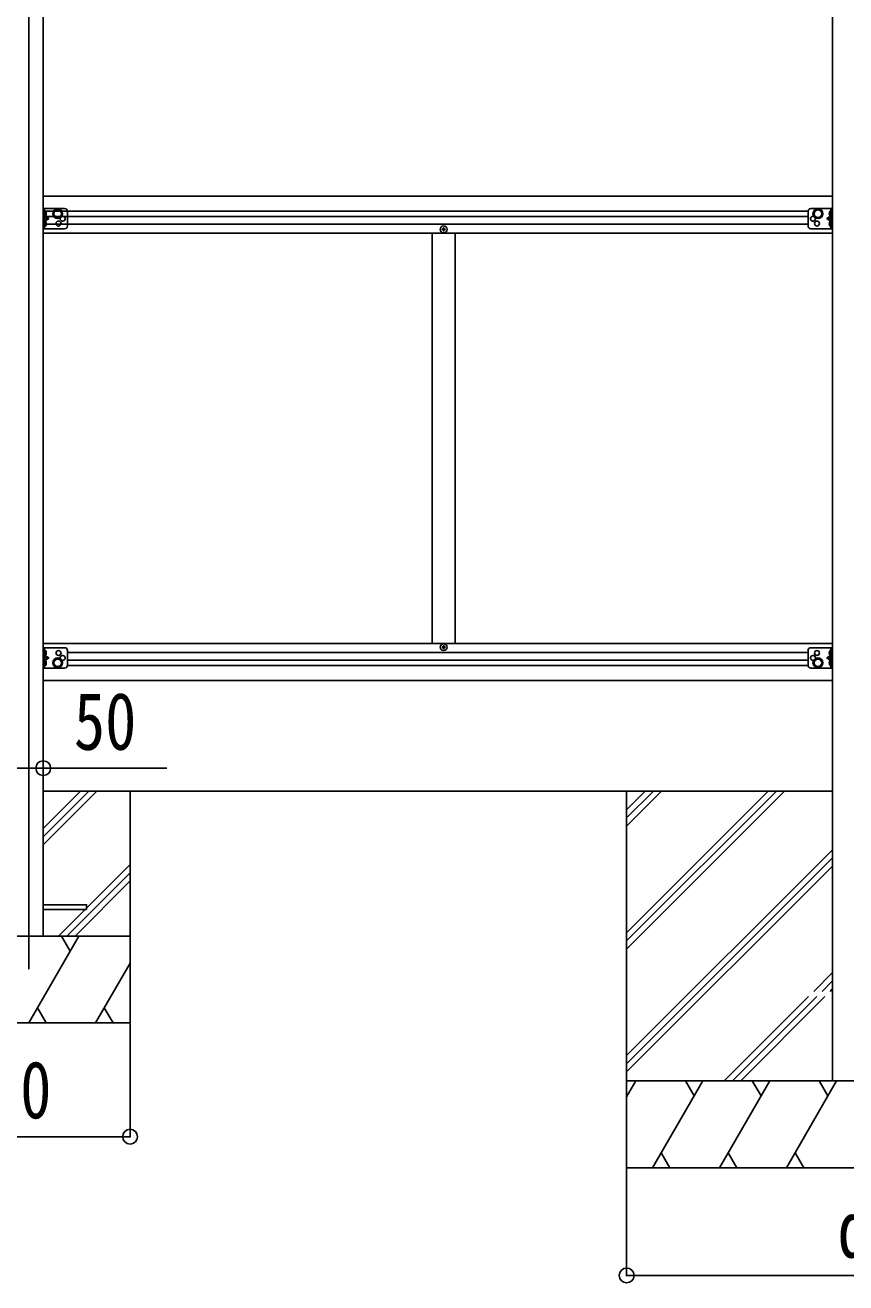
# Model space of a CAD drawing. Units: millimetres, scale not verified. Extents: x -12615 to 12615, y -8910 to 8910.
# Drawn here: x -2401 to -985, y -5476 to -3306 of the extents above; entities that cross this region are included whole.
import ezdxf
from ezdxf.enums import TextEntityAlignment as Align

# ---------------------------------------------------------------- set-up
doc = ezdxf.new("R2010")
doc.units = ezdxf.units.MM
doc.header["$LTSCALE"] = 40
for name, color, linetype in [('0-3_YKK_12', 2, 'Continuous'), ('0-4_YKK_13', 4, 'Continuous'), ('0-5_YKK_A1', 4, 'Continuous'), ('0-6_YKK_D', 6, 'Continuous')]:
    doc.layers.add(name, color=color, linetype=linetype)
doc.styles.add('ＭＳ ゴシック', font='')
doc.styles.get('ＭＳ ゴシック').set_extended_font_data('MS Gothic')

msp = doc.modelspace()

# ---------------------------------------------------------------- linework, layer by layer
at = {"layer": '0-3_YKK_12'}
msp.add_line((-2395.2, -2507.56), (-2395.2, -4934.42), dxfattribs=at)
at = {"layer": '0-4_YKK_13'}
for p, q in [((-2370.2, -3622.05), (-2370.2, -3657.05)), ((-2333.2, -3622.05), (-2370.2, -3622.05)), ((-2367.7, -3622.05), (-2367.7, -3657.05)), ((-1045.4, -3622.05), (-1008.4, -3622.05)), ((-1010.9, -3622.05), (-1010.9, -3657.05)), ((-1008.4, -3622.05), (-1008.4, -3657.05)), ((-2367.2, -3626.55), (-2367.7, -3626.64)), ((-2367.7, -3639.55), (-2360.7, -3639.55)), ((-2367.2, -3644.55), (-2367.7, -3644.64)), ((-2367.2, -3626.55), (-2366.4, -3626.69)), ((-2367.2, -3634.55), (-2366.4, -3634.41)), ((-2367.2, -3644.55), (-2366.4, -3644.69)), ((-2328.2, -3627.05), (-2328.2, -3652.05)), ((-1050.4, -3627.05), (-1050.4, -3652.05)), ((-1010.9, -3639.55), (-1017.9, -3639.55)), ((-1011.4, -3626.55), (-1012.2, -3626.69)), ((-1011.4, -3634.55), (-1012.2, -3634.41)), ((-1011.4, -3644.55), (-1012.2, -3644.69)), ((-1011.4, -3626.55), (-1010.9, -3626.64)), ((-1011.4, -3644.55), (-1010.9, -3644.64)), ((-2333.2, -3657.05), (-2370.2, -3657.05)), ((-2367.2, -3652.55), (-2366.4, -3652.41)), ((-1677.7, -3658.55), (-1676.7, -3658.55)), ((-1045.4, -3657.05), (-1008.4, -3657.05)), ((-1011.4, -3652.55), (-1012.2, -3652.41)), ((-2370.2, -4415.05), (-2370.2, -4380.05)), ((-2333.2, -4380.05), (-2370.2, -4380.05)), ((-2367.7, -4415.05), (-2367.7, -4380.05)), ((-1677.7, -4378.55), (-1676.7, -4378.55)), ((-1045.4, -4380.05), (-1008.4, -4380.05)), ((-1010.9, -4415.05), (-1010.9, -4380.05)), ((-1008.4, -4415.05), (-1008.4, -4380.05)), ((-2367.2, -4392.55), (-2367.7, -4392.47)), ((-2367.7, -4397.55), (-2360.7, -4397.55)), ((-2367.2, -4384.55), (-2366.4, -4384.69)), ((-2367.2, -4392.55), (-2366.4, -4392.41)), ((-2367.2, -4402.55), (-2366.4, -4402.69)), ((-2328.2, -4410.05), (-2328.2, -4385.05)), ((-1050.4, -4410.05), (-1050.4, -4385.05)), ((-1010.9, -4397.55), (-1017.9, -4397.55)), ((-1011.4, -4384.55), (-1012.2, -4384.69)), ((-1011.4, -4392.55), (-1012.2, -4392.41)), ((-1011.4, -4402.55), (-1012.2, -4402.69)), ((-1011.4, -4392.55), (-1010.9, -4392.47)), ((-2333.2, -4415.05), (-2370.2, -4415.05)), ((-2367.2, -4410.55), (-2367.7, -4410.47)), ((-2367.2, -4410.55), (-2366.4, -4410.41)), ((-1045.4, -4415.05), (-1008.4, -4415.05)), ((-1011.4, -4410.55), (-1012.2, -4410.41)), ((-1011.4, -4410.55), (-1010.9, -4410.47)), ((-2370.2, -4831.55), (-2295.2, -4831.55))]:
    msp.add_line(p, q, dxfattribs=at)
for points in [[(-2345.2, -3638.56), (-2351.7, -3634.81), (-2351.7, -3627.3), (-2345.2, -3623.55), (-2338.7, -3627.3), (-2338.7, -3634.81)], [(-1033.4, -3638.56), (-1026.9, -3634.81), (-1026.9, -3627.3), (-1033.4, -3623.55), (-1039.9, -3627.3), (-1039.9, -3634.81)], [(-2345.2, -4398.55), (-2351.7, -4402.3), (-2351.7, -4409.81), (-2345.2, -4413.56), (-2338.7, -4409.81), (-2338.7, -4402.3)], [(-1033.4, -4398.55), (-1026.9, -4402.3), (-1026.9, -4409.81), (-1033.4, -4413.56), (-1039.9, -4409.81), (-1039.9, -4402.3)]]:
    msp.add_lwpolyline(points, close=True, dxfattribs=at)
for points in [[(-2368.08, -3630.55), (-2367.45, -3629.37), (-2365.22, -3628.25)], [(-2368.08, -3630.55), (-2367.45, -3631.74), (-2365.22, -3632.85)], [(-2367.2, -3626.55), (-2367.2, -3634.55), (-2367.7, -3634.47), (-2367.7, -3626.64)], [(-2367.7, -3634.55), (-2360.7, -3639.55), (-2367.7, -3644.55)], [(-2367.2, -3644.55), (-2367.2, -3652.55), (-2367.7, -3652.47), (-2367.7, -3644.64)], [(-1010.9, -3634.55), (-1017.9, -3639.55), (-1010.9, -3644.55)], [(-1010.52, -3630.55), (-1011.15, -3629.37), (-1013.38, -3628.25)], [(-1010.52, -3630.55), (-1011.15, -3631.74), (-1013.38, -3632.85)], [(-1011.4, -3626.55), (-1011.4, -3634.55), (-1010.9, -3634.47), (-1010.9, -3626.64)], [(-1011.4, -3644.55), (-1011.4, -3652.55), (-1010.9, -3652.47), (-1010.9, -3644.64)], [(-2368.08, -3648.55), (-2367.45, -3647.37), (-2365.22, -3646.25)], [(-2368.08, -3648.55), (-2367.45, -3649.74), (-2365.22, -3650.85)], [(-1680.7, -3657.55), (-1681.7, -3657.55), (-1681.7, -3658.55), (-1680.7, -3658.55)], [(-1678.7, -3656.55), (-1678.7, -3655.55), (-1679.7, -3655.55), (-1679.7, -3656.55)], [(-1679.7, -3659.55), (-1679.7, -3660.55), (-1678.7, -3660.55), (-1678.7, -3659.55)], [(-1676.7, -3658.55), (-1676.7, -3657.55), (-1677.7, -3657.55)], [(-1010.52, -3648.55), (-1011.15, -3647.37), (-1013.38, -3646.25)], [(-1010.52, -3648.55), (-1011.15, -3649.74), (-1013.38, -3650.85)], [(-1680.7, -4379.55), (-1681.7, -4379.55), (-1681.7, -4378.55), (-1680.7, -4378.55)], [(-1679.7, -4377.55), (-1679.7, -4376.55), (-1678.7, -4376.55), (-1678.7, -4377.55)], [(-1678.7, -4380.55), (-1678.7, -4381.55), (-1679.7, -4381.55), (-1679.7, -4380.55)], [(-1676.7, -4378.55), (-1676.7, -4379.55), (-1677.7, -4379.55)], [(-2368.08, -4388.55), (-2367.45, -4387.37), (-2365.22, -4386.25)], [(-2368.08, -4388.55), (-2367.45, -4389.74), (-2365.22, -4390.85)], [(-2368.08, -4406.55), (-2367.45, -4405.37), (-2365.22, -4404.25)], [(-2367.2, -4392.55), (-2367.2, -4384.55), (-2367.7, -4384.64), (-2367.7, -4392.47)], [(-2367.7, -4402.55), (-2360.7, -4397.55), (-2367.7, -4392.55)], [(-2367.2, -4410.55), (-2367.2, -4402.55), (-2367.7, -4402.64), (-2367.7, -4410.47)], [(-1010.9, -4402.55), (-1017.9, -4397.55), (-1010.9, -4392.55)], [(-1010.52, -4388.55), (-1011.15, -4387.37), (-1013.38, -4386.25)], [(-1010.52, -4388.55), (-1011.15, -4389.74), (-1013.38, -4390.85)], [(-1010.52, -4406.55), (-1011.15, -4405.37), (-1013.38, -4404.25)], [(-1011.4, -4392.55), (-1011.4, -4384.55), (-1010.9, -4384.64), (-1010.9, -4392.47)], [(-1011.4, -4410.55), (-1011.4, -4402.55), (-1010.9, -4402.64), (-1010.9, -4410.47)], [(-2368.08, -4406.55), (-2367.45, -4407.74), (-2365.22, -4408.85)], [(-1010.52, -4406.55), (-1011.15, -4407.74), (-1013.38, -4408.85)], [(-2295.2, -4831.55), (-2295.2, -4823.55), (-2370.2, -4823.55)]]:
    msp.add_lwpolyline(points, dxfattribs=at)
for centre, radius in [((-2345.2, -3631.05), 8.5), ((-2345.2, -3631.05), 7.5), ((-1033.4, -3631.05), 8.5), ((-1033.4, -3631.05), 7.5), ((-2345.2, -3631.05), 6.5), ((-2343.7, -3648.05), 4.25), ((-1033.4, -3631.05), 6.5), ((-1034.9, -3648.05), 4.25), ((-1679.2, -3658.05), 5.9), ((-1679.2, -4379.05), 5.9), ((-2345.2, -4406.05), 8.5), ((-2345.2, -4406.05), 7.5), ((-2345.2, -4406.05), 6.5), ((-2343.7, -4389.05), 4.25), ((-1033.4, -4406.05), 8.5), ((-1033.4, -4406.05), 7.5), ((-1033.4, -4406.05), 6.5), ((-1034.9, -4389.05), 4.25)]:
    msp.add_circle(centre, radius, dxfattribs=at)
for centre, radius, start, end in [((-2333.2, -3627.05), 5, 0, 90), ((-1045.4, -3627.05), 5, 90, 180), ((-2366.55, -3627.58), 0.9, 32.05588, 80), ((-2366.55, -3633.53), 0.9, 280, 327.94412), ((-2366.55, -3645.58), 0.9, 32.05588, 80), ((-2371.3, -3630.55), 6.5, 327.94412, 32.05588), ((-2371.3, -3648.55), 6.5, 327.94412, 32.05588), ((-2336.7, -3639.55), 4.25, 162.88004, 107.12346), ((-1041.9, -3639.55), 4.25, 72.87654, 17.11996), ((-1007.3, -3630.55), 6.5, 147.94412, 212.05588), ((-1007.3, -3648.55), 6.5, 147.94412, 212.05588), ((-1012.05, -3627.58), 0.9, 100, 147.94412), ((-1012.05, -3633.53), 0.9, 212.05588, 260), ((-1012.05, -3645.58), 0.9, 100, 147.94412), ((-2366.55, -3651.53), 0.9, 280, 327.94412), ((-2333.2, -3652.05), 5, 270, 0), ((-1680.7, -3656.55), 1, 270, 0), ((-1680.7, -3659.55), 1, 0, 90), ((-1677.7, -3656.55), 1, 180, 270), ((-1677.7, -3659.55), 1, 90, 180), ((-1045.4, -3652.05), 5, 180, 270), ((-1012.05, -3651.53), 0.9, 212.05588, 260), ((-2333.2, -4385.05), 5, 0, 90), ((-1680.7, -4377.55), 1, 270, 0), ((-1680.7, -4380.55), 1, 0, 90), ((-1677.7, -4377.55), 1, 180, 270), ((-1677.7, -4380.55), 1, 90, 180), ((-1045.4, -4385.05), 5, 90, 180), ((-2366.55, -4385.58), 0.9, 32.05588, 80), ((-2366.55, -4391.53), 0.9, 280, 327.94412), ((-2366.55, -4403.58), 0.9, 32.05588, 80), ((-2371.3, -4388.55), 6.5, 327.94412, 32.05588), ((-2371.3, -4406.55), 6.5, 327.94412, 32.05588), ((-2336.7, -4397.55), 4.25, 252.87654, 197.11996), ((-1041.9, -4397.55), 4.25, 342.88004, 287.12346), ((-1007.3, -4388.55), 6.5, 147.94412, 212.05588), ((-1007.3, -4406.55), 6.5, 147.94412, 212.05588), ((-1012.05, -4385.58), 0.9, 100, 147.94412), ((-1012.05, -4391.53), 0.9, 212.05588, 260), ((-1012.05, -4403.58), 0.9, 100, 147.94412), ((-2366.55, -4409.53), 0.9, 280, 327.94412), ((-2333.2, -4410.05), 5, 270, 0), ((-1045.4, -4410.05), 5, 180, 270), ((-1012.05, -4409.53), 0.9, 212.05588, 260)]:
    msp.add_arc(centre, radius, start, end, dxfattribs=at)
at = {"layer": '0-5_YKK_A1'}
for p, q in [((-2370.2, -2514.55), (-2370.2, -4877.55)), ((-1008.4, -2498.55), (-1008.4, -5127.55)), ((-2370.2, -3600.55), (-1008.4, -3600.55)), ((-1050.38, -3626.55), (-2370.2, -3626.55)), ((-1050.4, -3635.55), (-2370.2, -3635.55)), ((-1050.4, -3649.05), (-2370.2, -3649.05)), ((-2370.2, -3664.55), (-1008.4, -3664.55)), ((-1699.2, -4372.55), (-1699.2, -3664.55)), ((-1659.2, -4372.55), (-1659.2, -3664.55)), ((-1008.4, -4372.55), (-2370.2, -4372.55)), ((-1050.4, -4388.05), (-2328.2, -4388.05)), ((-1050.4, -4401.55), (-2328.2, -4401.55)), ((-1050.38, -4410.55), (-2328.23, -4410.55)), ((-1008.4, -4436.55), (-2370.2, -4436.55)), ((-2370.2, -4720.32), (-2277.44, -4627.55)), ((-2370.2, -4706.18), (-2291.58, -4627.55)), ((-2370.2, -4692.03), (-2305.72, -4627.55)), ((-1008.4, -4627.55), (-2370.2, -4627.55)), ((-2220.2, -5027.55), (-2220.2, -4627.55)), ((-1363.4, -4627.55), (-1363.4, -5277.55)), ((-1363.4, -4871.73), (-1119.22, -4627.55)), ((-1363.4, -4885.87), (-1105.08, -4627.55)), ((-1363.4, -4900.01), (-1090.94, -4627.55)), ((-1363.4, -4687.88), (-1303.07, -4627.55)), ((-1363.4, -4673.74), (-1317.21, -4627.55)), ((-1363.4, -4659.6), (-1331.35, -4627.55)), ((-1363.4, -5083.86), (-1008.6, -4729.06)), ((-1363.4, -5098), (-1008.6, -4743.21)), ((-2329.45, -4877.55), (-2220.2, -4768.31)), ((-2295.2, -4829.17), (-2220.2, -4754.17)), ((-1363.4, -5112.15), (-1008.6, -4757.35)), ((-2315.31, -4877.55), (-2220.2, -4782.45)), ((-2343.59, -4877.55), (-2297.59, -4831.55)), ((-2570.2, -4877.55), (-2220.2, -4877.55)), ((-2395.2, -5027.55), (-2308.59, -4877.55)), ((-2323.6, -4903.54), (-2338.6, -4877.55)), ((-2279.73, -5027.55), (-2220.2, -4924.45)), ((-1040.46, -4973.05), (-1008.6, -4941.19)), ((-1026.32, -4973.05), (-1008.6, -4955.34)), ((-1012.18, -4973.05), (-1008.6, -4969.48)), ((-1194.96, -5127.55), (-1049.46, -4982.05)), ((-1180.82, -5127.55), (-1035.32, -4982.05)), ((-1166.68, -5127.55), (-1021.18, -4982.05)), ((-2380.2, -5001.57), (-2365.2, -5027.55)), ((-2264.73, -5001.57), (-2249.73, -5027.55)), ((-2570.2, -5027.55), (-2220.2, -5027.55)), ((-563.4, -5127.55), (-1363.4, -5127.55)), ((-1363.4, -5155.06), (-1347.52, -5127.55)), ((-1318.66, -5277.55), (-1232.05, -5127.55)), ((-1247.05, -5153.53), (-1262.05, -5127.55)), ((-1203.18, -5277.55), (-1116.58, -5127.55)), ((-1131.58, -5153.53), (-1146.58, -5127.55)), ((-1087.71, -5277.55), (-1001.11, -5127.55)), ((-1016.11, -5153.53), (-1031.11, -5127.55)), ((-1303.66, -5251.57), (-1288.66, -5277.55)), ((-1188.19, -5251.57), (-1173.19, -5277.55)), ((-1072.72, -5251.57), (-1057.72, -5277.55)), ((-1363.4, -5277.55), (-563.4, -5277.55))]:
    msp.add_line(p, q, dxfattribs=at)
at = {"layer": '0-6_YKK_D'}
for p, q in [((-2370.2, -4536.54), (-2370.2, -4588.85)), ((-2220.2, -5028.55), (-2220.2, -5224.82)), ((-2570.2, -5223.82), (-2220.2, -5223.82)), ((-1363.4, -5277.55), (-1363.4, -5464.26)), ((-1363.4, -5463.26), (-563.4, -5463.26))]:
    msp.add_line(p, q, dxfattribs=at)
msp.add_lwpolyline([(-2420.2, -4587.85), (-2370.2, -4587.85), (-2156.8, -4587.85)], dxfattribs=at)
for centre in [(-2370.2, -4587.85), (-2220.2, -5223.82), (-1363.4, -5463.26)]:
    msp.add_circle(centre, 12.75, dxfattribs=at)

# ---------------------------------------------------------------- texts
at = {"layer": '0-6_YKK_D', "style": 'ＭＳ ゴシック', "width": 0.8}
for s, p in [('50', (-2317.2, -4585.85)), ('350', (-2517.6, -5221.82)), ('d', (-999.4, -5461.96))]:
    msp.add_text(s, height=98.97, dxfattribs=at).set_placement(p, align=Align.BOTTOM_LEFT)

doc.saveas('drawing.dxf')
